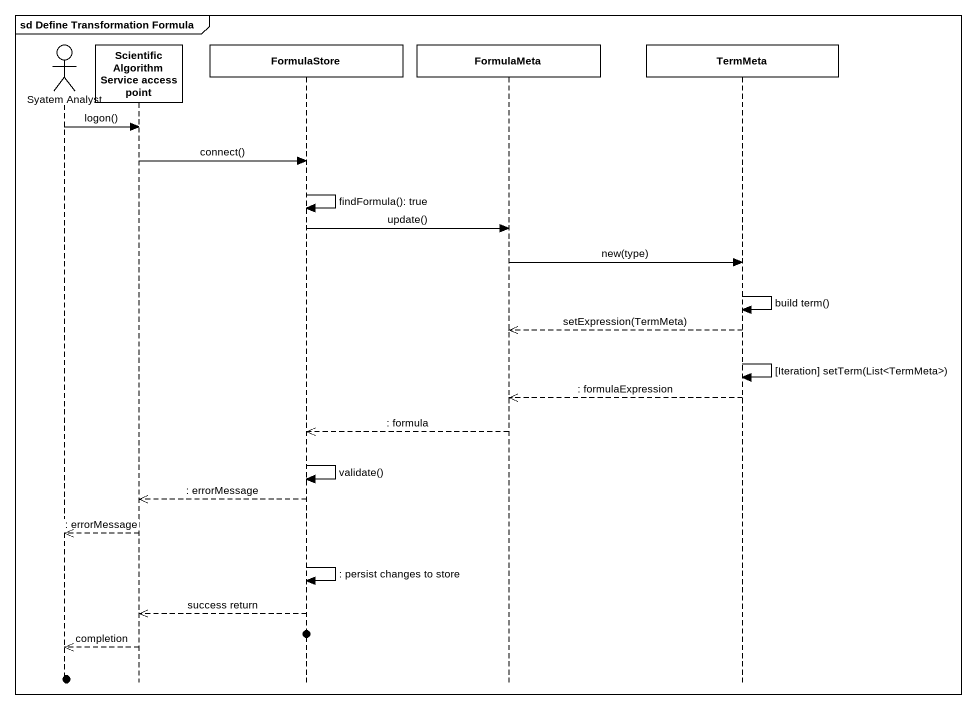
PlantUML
@startuml
mainframe sd Define Transformation Formula
hide footbox
actor "Syatem Analyst" as Syatem_Analyst
participant "Scientific Algorithm Service access point" as Scientific_Algorithm
participant FormulaStore
participant FormulaMeta
participant TermMeta

Syatem_Analyst -> Scientific_Algorithm : logon()
Scientific_Algorithm -> FormulaStore : connect()
FormulaStore -> FormulaStore : findFormula(): true
FormulaStore -> FormulaMeta : update()
FormulaMeta -> TermMeta : new(type)
TermMeta -> TermMeta : build term()
TermMeta -->> FormulaMeta : setExpression(TermMeta)
TermMeta -> TermMeta : [Iteration] setTerm(List<TermMeta>)
TermMeta -->> FormulaMeta : : formulaExpression
FormulaMeta -->> FormulaStore : : formula
FormulaStore -> FormulaStore : validate()
FormulaStore -->> Scientific_Algorithm : : errorMessage
Scientific_Algorithm -->> Syatem_Analyst : : errorMessage
FormulaStore -> FormulaStore : : persist changes to store
FormulaStore -->> Scientific_Algorithm : success return
Scientific_Algorithm -->> Syatem_Analyst : completion
@enduml
